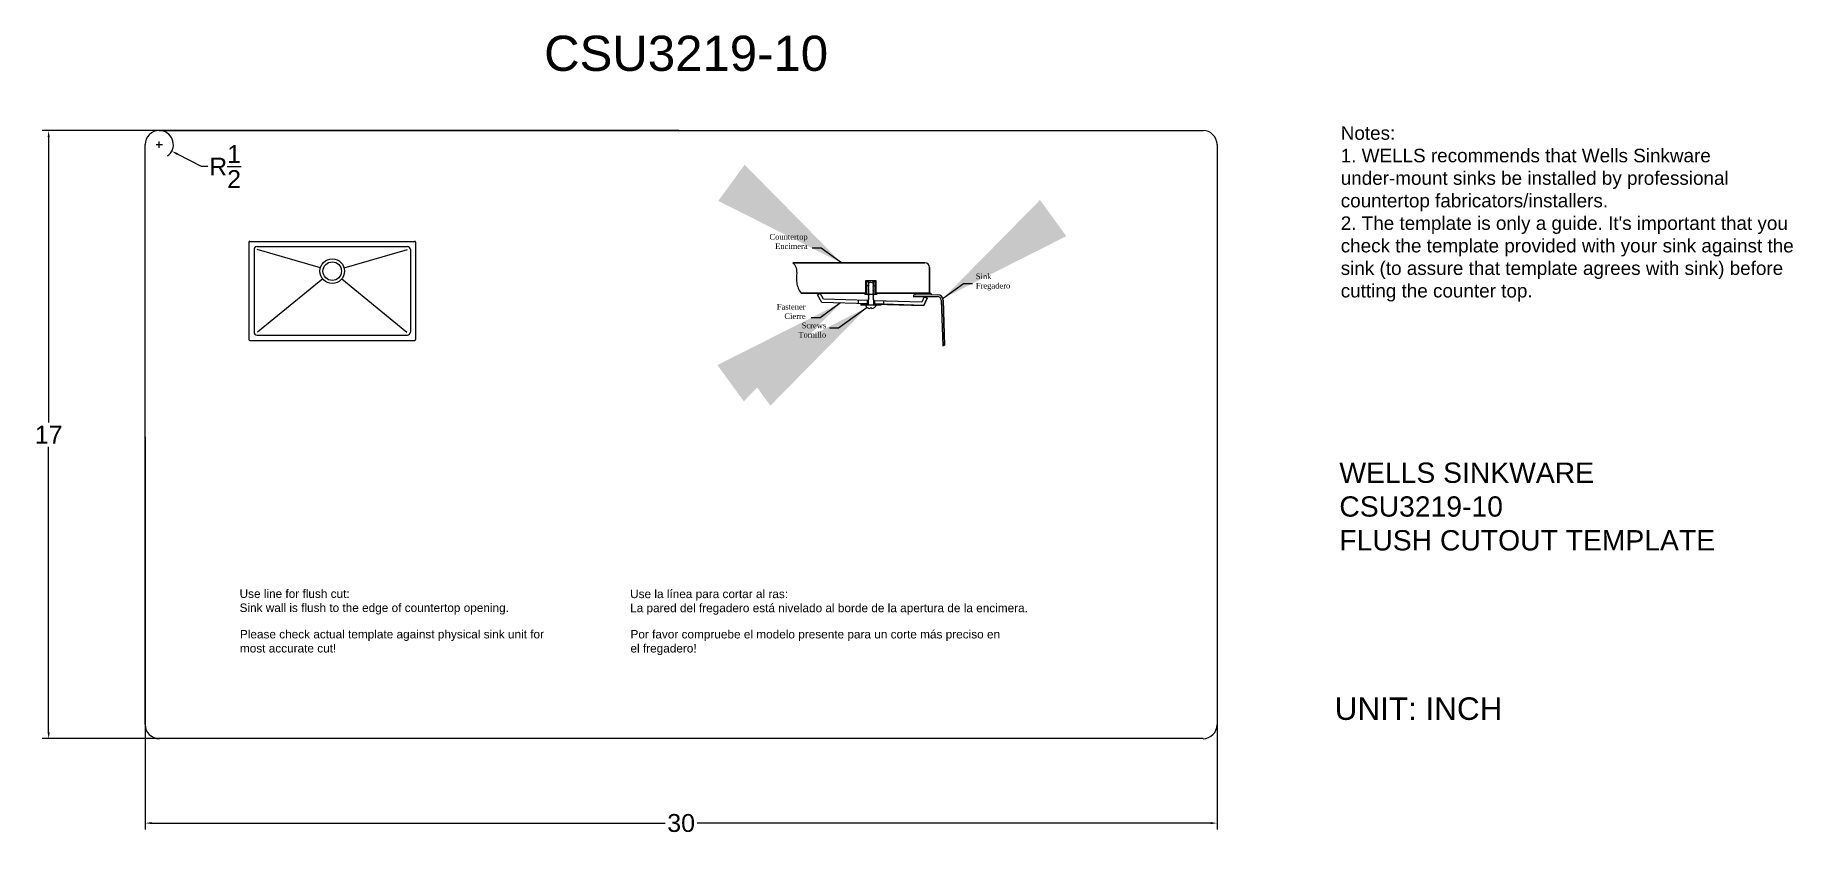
# Model space of a CAD drawing. Header units: inches. Extents: x 8.4 to 57.6, y 0.2 to 22.5.
import ezdxf

# ---------------------------------------------------------------- set-up
doc = ezdxf.new("R2010")
doc.units = ezdxf.units.IN
doc.header["$MEASUREMENT"] = 0
doc.styles.get("Standard").update_dxf_attribs({"font": 'arial.ttf'})
doc.dimstyles.new('B', dxfattribs={"dimscale": 7.62, "dimtxt": 1.5, "dimasz": 1.5, "dimexe": 1, "dimexo": 0.3125, "dimgap": 0.3, "dimtad": 1, "dimdec": 1, "dimzin": 0, "dimdsep": 46, "dimtxsty": 'Standard', "dimcen": 0.045, "dimadec": 0, "dimazin": 0, "dimtfac": 1, "dimtdec": 4, "dimtofl": 0, "dimtmove": 0, "dimatfit": 3, "dimfxl": 1, "dimtolj": 1, "dimtzin": 0, "dimarcsym": 0})
doc.dimstyles.get("Standard").update_dxf_attribs({"dimtxt": 0.5, "dimasz": 0.18, "dimexe": 0.18, "dimexo": 0.0625, "dimgap": 0.09, "dimtad": 0, "dimtih": 1, "dimtoh": 1, "dimzin": 0, "dimdsep": 46, "dimlunit": 5, "dimtxsty": 'Standard', "dimcen": 0.09, "dimadec": 0, "dimazin": 0, "dimtfac": 1, "dimtofl": 0, "dimtmove": 0, "dimatfit": 3, "dimfxl": 1, "dimtolj": 1, "dimtzin": 0, "dimarcsym": 0})

# ---------------------------------------------------------------- blocks, each defined once
blk = doc.blocks.new('*D5')
at = {"color": 0, "lineweight": -2, "transparency": 16777216}
for p, q in [((11.492, 11.281), (11.492, 0.298)), ((41.492, 11.281), (41.492, 0.298)), ((11.672, 0.478), (26.045, 0.478)), ((41.312, 0.478), (26.939, 0.478))]:
    blk.add_line(p, q, dxfattribs=at)
at = {"color": 0, "transparency": 16777216}
for points in [[(11.672, 0.508), (11.672, 0.448), (11.492, 0.478)], [(41.312, 0.508), (41.312, 0.448), (41.492, 0.478)]]:
    blk.add_solid(points, dxfattribs=at)
at = {"layer": 'Defpoints', "color": 0, "transparency": 16777216}
for p in [(11.492, 11.344), (41.492, 11.344), (41.492, 0.478)]:
    blk.add_point(p, dxfattribs=at)
at = {"color": 0, "transparency": 16777216, "insert": (26.492, 0.478), "char_height": 0.5, "attachment_point": 5}
blk.add_mtext('\\A1;30', dxfattribs=at)
blk = doc.blocks.new('*D6')
at = {"color": 0, "lineweight": -2, "transparency": 16777216}
for p, q in [((26.43, 19.848), (8.61, 19.848)), ((8.79, 19.668), (8.79, 11.685)), ((8.79, 3.02), (8.79, 11.003)), ((26.43, 2.84), (8.61, 2.84))]:
    blk.add_line(p, q, dxfattribs=at)
at = {"color": 0, "transparency": 16777216}
for points in [[(8.76, 19.668), (8.82, 19.668), (8.79, 19.848)], [(8.76, 3.02), (8.82, 3.02), (8.79, 2.84)]]:
    blk.add_solid(points, dxfattribs=at)
at = {"layer": 'Defpoints', "color": 0, "transparency": 16777216}
for p in [(26.492, 19.848), (8.79, 2.84), (26.492, 2.84)]:
    blk.add_point(p, dxfattribs=at)
at = {"color": 0, "transparency": 16777216, "insert": (8.79, 11.344), "char_height": 0.5, "attachment_point": 5}
blk.add_mtext('\\A1;17', dxfattribs=at)
blk = doc.blocks.new('*D7')
at = {"color": 0, "lineweight": -2, "transparency": 16777216}
for p, q in [((11.796, 19.454), (11.976, 19.454)), ((11.886, 19.364), (11.886, 19.544)), ((13.067, 18.841), (12.395, 19.19)), ((13.247, 18.841), (13.067, 18.841))]:
    blk.add_line(p, q, dxfattribs=at)
blk.add_arc((11.886, 19.454), 0.394, 306.3995, 80.9043, dxfattribs=at)
at = {"color": 0, "transparency": 16777216}
blk.add_solid([(12.409, 19.216), (12.381, 19.163), (12.235, 19.273)], dxfattribs=at)
at = {"layer": 'Defpoints', "color": 0, "transparency": 16777216}
for p in [(11.886, 19.454), (12.235, 19.273)]:
    blk.add_point(p, dxfattribs=at)
at = {"color": 0, "transparency": 16777216, "insert": (13.728, 18.841), "char_height": 0.5, "attachment_point": 5}
blk.add_mtext('\\A1;R{\\H1x;\\S1/2;}', dxfattribs=at)

msp = doc.modelspace()

# ---------------------------------------------------------------- linework, layer by layer
for p, q in [((11.886, 19.848), (41.098, 19.848)), ((11.492, 3.233), (11.492, 19.454)), ((41.492, 19.454), (41.492, 3.233)), ((41.098, 2.84), (11.886, 2.84))]:
    msp.add_line(p, q)
at = {"color": 0}
for p, q in [((14.394, 16.727), (14.394, 14.003)), ((14.417, 16.749), (19.037, 16.749)), ((19.06, 16.727), (19.06, 14.003)), ((14.538, 16.52), (14.538, 14.21)), ((14.624, 16.606), (18.83, 16.606)), ((16.395, 16.009), (14.625, 16.519)), ((17.059, 16.008), (18.83, 16.52)), ((18.916, 16.52), (18.916, 14.21)), ((33.315, 16.149), (29.622, 16.149)), ((29.622, 16.149), (33.315, 16.149)), ((33.442, 15.299), (33.442, 16.021)), ((33.442, 16.021), (33.442, 15.299)), ((16.459, 15.699), (14.638, 14.21)), ((16.995, 15.699), (18.816, 14.21)), ((29.851, 15.299), (31.662, 15.299)), ((31.662, 15.299), (29.851, 15.299)), ((30.308, 15.256), (30.386, 15.299)), ((30.425, 15.042), (30.308, 15.256)), ((30.479, 15.129), (30.386, 15.299)), ((31.636, 15.299), (31.662, 15.299)), ((31.636, 15.274), (31.636, 15.299)), ((31.636, 15.274), (31.686, 15.274)), ((31.662, 15.65), (31.942, 15.65)), ((31.662, 15.65), (31.757, 15.65)), ((31.662, 15.299), (31.662, 15.65)), ((31.662, 15.65), (31.662, 15.299)), ((31.687, 15.274), (31.687, 15.625)), ((31.687, 15.625), (31.749, 15.625)), ((31.687, 15.512), (31.742, 15.512)), ((31.687, 15.274), (31.918, 15.274)), ((31.744, 15.625), (31.726, 15.611)), ((31.726, 15.611), (31.744, 15.597)), ((31.802, 15.605), (31.726, 15.582)), ((31.744, 15.597), (31.726, 15.582)), ((31.726, 15.582), (31.745, 15.569)), ((31.745, 15.569), (31.726, 15.557)), ((31.726, 15.557), (31.746, 15.539)), ((31.746, 15.539), (31.726, 15.529)), ((31.726, 15.529), (31.747, 15.515)), ((31.747, 15.515), (31.726, 15.501)), ((31.726, 15.501), (31.748, 15.485)), ((31.748, 15.485), (31.726, 15.47)), ((31.726, 15.47), (31.747, 15.452)), ((31.747, 15.452), (31.726, 15.439)), ((31.726, 15.439), (31.746, 15.418)), ((31.746, 15.418), (31.726, 15.402)), ((31.726, 15.402), (31.747, 15.374)), ((31.747, 15.374), (31.726, 15.356)), ((31.726, 15.356), (31.75, 15.328)), ((31.75, 15.328), (31.726, 15.313)), ((31.726, 15.313), (31.75, 15.288)), ((31.75, 15.288), (31.726, 15.266)), ((31.726, 15.266), (31.75, 15.243)), ((31.749, 15.625), (31.749, 15.65)), ((31.757, 15.65), (31.942, 15.65)), ((31.802, 15.605), (31.879, 15.582)), ((31.854, 15.625), (31.854, 15.65)), ((31.854, 15.625), (31.917, 15.625)), ((31.879, 15.356), (31.854, 15.328)), ((31.854, 15.328), (31.879, 15.313)), ((31.879, 15.313), (31.854, 15.288)), ((31.854, 15.288), (31.879, 15.266)), ((31.879, 15.266), (31.854, 15.243)), ((31.879, 15.501), (31.856, 15.485)), ((31.856, 15.485), (31.879, 15.47)), ((31.879, 15.529), (31.857, 15.515)), ((31.857, 15.515), (31.879, 15.501)), ((31.879, 15.47), (31.857, 15.452)), ((31.857, 15.452), (31.879, 15.439)), ((31.879, 15.557), (31.858, 15.539)), ((31.858, 15.539), (31.879, 15.529)), ((31.879, 15.439), (31.858, 15.418)), ((31.858, 15.418), (31.879, 15.402)), ((31.879, 15.402), (31.858, 15.374)), ((31.858, 15.374), (31.879, 15.356)), ((31.86, 15.625), (31.879, 15.611)), ((31.879, 15.611), (31.86, 15.597)), ((31.86, 15.597), (31.877, 15.583)), ((31.879, 15.582), (31.86, 15.569)), ((31.86, 15.569), (31.879, 15.557)), ((31.862, 15.512), (31.917, 15.512)), ((31.917, 15.625), (31.917, 15.274)), ((31.918, 15.274), (31.968, 15.274)), ((31.942, 15.299), (31.942, 15.65)), ((31.942, 15.65), (31.942, 15.299)), ((31.942, 15.3), (31.968, 15.299)), ((31.942, 15.299), (31.968, 15.299)), ((31.942, 15.299), (33.442, 15.299)), ((33.442, 15.299), (31.942, 15.299)), ((31.968, 15.299), (31.968, 15.274)), ((32.862, 15.299), (33.482, 15.299)), ((33.669, 15.255), (32.992, 15.245)), ((33.669, 15.255), (32.992, 15.245)), ((33.023, 15.299), (33.047, 15.245)), ((33.482, 15.299), (33.493, 15.252)), ((31.726, 15.002), (30.432, 15.041)), ((31.726, 15.091), (30.479, 15.129)), ((31.445, 15.1), (31.445, 15.01)), ((31.726, 14.991), (31.522, 14.991)), ((31.522, 14.991), (31.522, 14.965)), ((32.083, 14.965), (31.522, 14.965)), ((31.7, 15.092), (31.7, 15.003)), ((31.713, 14.991), (31.713, 14.965)), ((31.75, 15.243), (31.726, 15.215)), ((31.726, 15.215), (31.75, 15.189)), ((31.75, 15.189), (31.726, 15.167)), ((31.726, 15.167), (31.75, 15.144)), ((31.75, 15.144), (31.726, 15.127)), ((31.726, 15.127), (31.726, 14.965)), ((31.802, 14.899), (31.773, 14.87)), ((31.802, 14.899), (31.831, 14.87)), ((31.854, 15.243), (31.879, 15.215)), ((31.879, 15.215), (31.854, 15.189)), ((31.854, 15.189), (31.879, 15.167)), ((31.879, 15.167), (31.854, 15.144)), ((31.854, 15.144), (31.879, 15.127)), ((31.879, 15.127), (31.879, 14.965)), ((33.225, 15.045), (31.879, 15.086)), ((33.282, 14.954), (31.879, 14.997)), ((32.083, 14.991), (31.879, 14.991)), ((31.891, 14.991), (31.891, 14.965)), ((31.904, 15.086), (31.904, 14.996)), ((33.225, 15.045), (31.904, 15.086)), ((31.904, 14.996), (33.282, 14.954)), ((32.083, 14.991), (32.083, 14.965)), ((32.159, 15.078), (32.159, 14.988)), ((32.992, 15.245), (32.993, 15.194)), ((33.669, 15.204), (32.993, 15.194)), ((32.993, 15.194), (33.669, 15.204)), ((33.295, 15.198), (33.225, 15.045)), ((33.295, 15.198), (33.225, 15.045)), ((33.282, 14.954), (33.376, 15.161)), ((33.376, 15.161), (33.282, 14.954)), ((33.376, 15.161), (33.295, 15.198)), ((33.295, 15.198), (33.376, 15.161)), ((33.773, 15.105), (33.814, 13.831)), ((33.773, 15.105), (33.814, 13.831)), ((33.864, 13.85), (33.824, 15.107)), ((33.824, 15.107), (33.864, 13.85)), ((14.417, 13.98), (19.037, 13.98)), ((14.624, 14.124), (18.83, 14.124)), ((33.862, 13.923), (33.814, 13.831)), ((33.814, 13.831), (33.864, 13.85))]:
    msp.add_line(p, q, dxfattribs=at)
for radius in [0.345, 0.259]:
    msp.add_circle((16.727, 15.916), radius, dxfattribs=at)
for centre, start, end in [((11.886, 19.454), 90, 180), ((41.098, 19.454), 0, 90), ((11.886, 3.233), 180, 270), ((41.098, 3.233), 270, 0)]:
    msp.add_arc(centre, 0.394, start, end)
for centre, radius, start, end in [((14.417, 16.727), 0.023, 90, 180), ((19.037, 16.727), 0.023, 0, 90), ((14.624, 16.52), 0.0862, 90, 179.9923), ((18.83, 16.52), 0.0862, 0, 90), ((33.315, 16.021), 0.128, 0, 90), ((33.315, 16.021), 0.128, 0, 90), ((33.671, 15.102), 0.153, 1.8394, 90.8812), ((33.671, 15.102), 0.153, 1.8394, 90.8812), ((31.802, 15.037), 0.169, 205.085, 260.0888), ((31.802, 15.037), 0.169, 279.9112, 334.915), ((33.671, 15.102), 0.102, 1.8394, 90.8812), ((33.671, 15.102), 0.102, 1.8394, 90.8812), ((14.417, 14.003), 0.023, 180, 270), ((14.624, 14.21), 0.0862, 180, 270), ((18.83, 14.21), 0.0862, 270, 0), ((19.037, 14.003), 0.023, 270, 0)]:
    msp.add_arc(centre, radius, start, end, dxfattribs=at)
msp.add_open_spline([(29.622, 16.149), (29.663, 16.107), (29.763, 15.955), (29.679, 15.605), (29.787, 15.388), (29.851, 15.299)], degree=3, knots=[168.189031, 168.189031, 168.189031, 168.189031, 240.397049, 404.438544, 531.209788, 531.209788, 531.209788, 531.209788], dxfattribs=at)
msp.add_open_spline([(29.622, 16.149), (29.663, 16.107), (29.763, 15.955), (29.679, 15.605), (29.787, 15.388), (29.851, 15.299)], degree=3, knots=[168.189031, 168.189031, 168.189031, 168.189031, 240.397049, 404.438544, 531.209788, 531.209788, 531.209788, 531.209788], dxfattribs=at)

# ---------------------------------------------------------------- texts
msp.add_text('CSU3219-10', height=0.9843, dxfattribs=at).set_placement((22.657, 21.517))
for s, insert, char_height, width, attachment_point in [("{\\H2x;\\C4;Notes: \\P1. WELLS recommends that Wells Sinkware under-mount sinks be installed by professional countertop fabricators/installers. \\P2. The template is only a guide. It's important that you check the template provided with your sink against the sink (to assure that template agrees with sink) before cutting the counter top.}", (44.953, 19.968), 0.188976, 13.18793, 1), ('{\\fBatang|b0|i0|c0|p18;Sink\\PFregadero}', (34.739, 15.85), 0.15748, 1.5358, 1), ('{\\fBatang|b0|i0|c0|p18;Fastener\\PCierre}', (29.976, 14.576), 0.15748, 1.23638, 9), ('{\\fBatang|b0|i0|c0|p18;Screws Tornillo}', (30.552, 14.054), 0.15748, 1.07416, 9), ('{\\fArial|b0|i0|c0|p34;\\H0.75x;Use line for flush cut:\\fArial|b1|i0|c0|p34;\\P\\fArial|b0|i0|c0|p34;Sink wall is flush to the edge of countertop opening.}', (14.133, 7.013), 0.31496, 16.07501, 1), ('{\\fBatang|b0|i0|c0|p18;\\P\\fArial|b0|i0|c0|p34;\\H0.75x;Use la línea para cortar al ras:\\PLa pared del fregadero está nivelado al borde de la apertura de la encimera.}', (25.064, 7.532), 0.31496, 16.07501, 1), ('{\\fArial|b0|i0|c0|p34;\\H0.75x;Please check actual template against physical sink unit for\\Pmost accurate cut!}', (14.143, 5.88), 0.31496, 18.0717, 1), ('{\\fBatang|b0|i0|c0|p18;\\P\\fArial|b0|i0|c0|p34;\\H0.75x;Por favor compruebe el modelo presente para un corte más preciso en \\Pel fregadero!}', (25.074, 6.404), 0.31496, 18.0717, 1)]:
    msp.add_mtext(s, dxfattribs=dict(at, insert=insert, char_height=char_height, width=width, attachment_point=attachment_point))
at = {"color": 0, "insert": (30.034, 16.533), "char_height": 0.15748, "attachment_point": 9}
msp.add_mtext('{\\fBatang|b0|i0|c0|p18;Countertop\\P\\C7;Encimera}', dxfattribs=at)
at = {"color": 7, "attachment_point": 1}
for s, insert, char_height, width in [('{\\C3;WELLS SINKWARE\\PCSU3219-10 \\PFLUSH CUTOUT TEMPLATE}', (44.914, 10.562), 0.56693, 14.63296), ('{\\C3;UNIT: INCH}', (44.784, 3.995), 0.62992, 14.8679)]:
    msp.add_mtext(s, dxfattribs=dict(at, insert=insert, char_height=char_height, width=width))

# ---------------------------------------------------------------- dimensions: what is measured, and where the dimension line sits
dim = msp.add_linear_dim(base=(8.79, 2.84), p1=(26.492, 19.848), p2=(26.492, 2.84), angle=90, dimstyle='Standard')
dim.commit()
dim.dimension.update_dxf_attribs({"geometry": '*D6', "text_midpoint": (8.79, 11.344)})
dim = msp.add_radius_dim(center=(11.886, 19.454), mpoint=(12.235, 19.273), dimstyle='Standard')
dim.commit()
dim.dimension.update_dxf_attribs({"geometry": '*D7', "text_midpoint": (13.728, 18.841), "dimtype": 164})
dim = msp.add_linear_dim(base=(41.492, 0.478), p1=(11.492, 11.344), p2=(41.492, 11.344), dimstyle='Standard')
dim.commit()
dim.dimension.update_dxf_attribs({"geometry": '*D5', "text_midpoint": (26.492, 0.478), "dimtype": 160})

# ---------------------------------------------------------------- leaders
at = {"color": 0}
for points in [[(30.981, 16.144, 52.561), (30.411, 16.559, 52.561), (30.158, 16.559, 52.561)], [(33.824, 15.157, 105.122), (34.394, 15.572, 105.122), (34.647, 15.572, 105.122)], [(31.699, 14.903, 52.561), (30.898, 14.319, 52.561), (30.645, 14.319, 52.561)], [(30.956, 15.025, 52.561), (30.386, 14.61, 52.561), (30.133, 14.61, 52.561)]]:
    msp.add_leader(points, dimstyle='B', override={"dimasz": 0.5, "dimgap": 0.3, "dimtad": 0}, dxfattribs=at)

doc.saveas('drawing.dxf')
